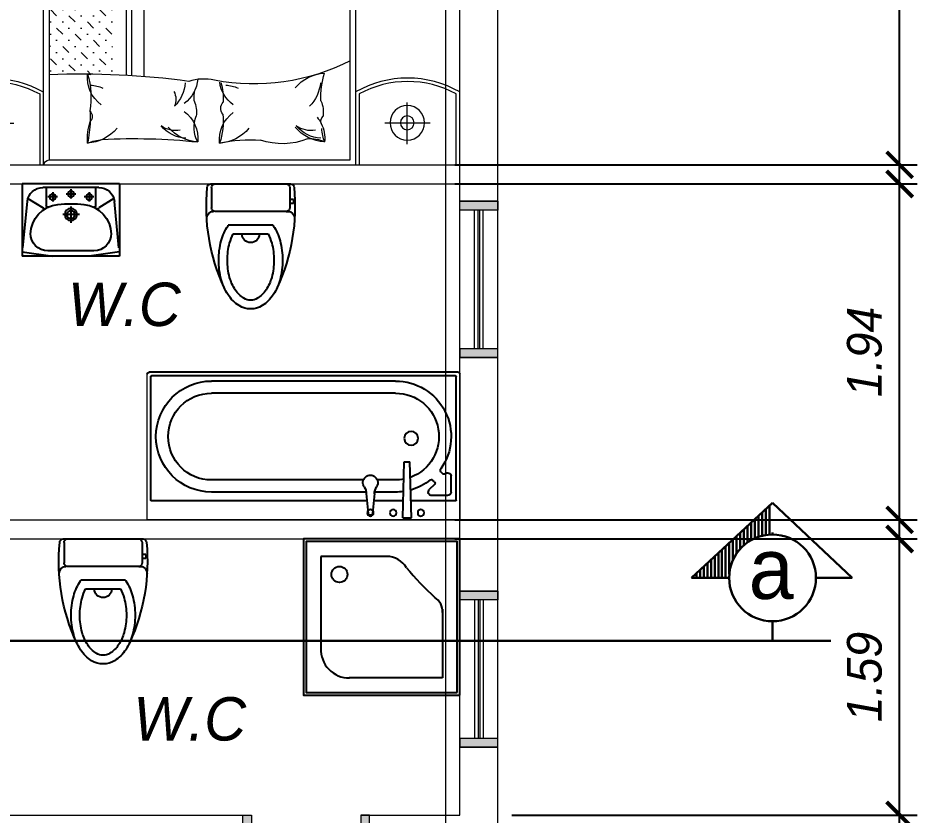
# Model space of a CAD drawing. Header units: millimetres. Extents: x 485872 to 486142, y -52344 to -52207.
# Drawn here: x 485916.82 to 485922, y -52260.39 to -52255.8 of the extents above; entities that cross this region are included whole.
import ezdxf

# ---------------------------------------------------------------- set-up
doc = ezdxf.new("R2010")
doc.units = ezdxf.units.MM
doc.header["$LTSCALE"] = 15
doc.header["$PDMODE"] = 2
doc.header["$PDSIZE"] = -10
doc.linetypes.add('ACAD_ISO12W100', pattern=[21, 12, -3, 0, -3, 0, -3])
doc.linetypes.add('DASHDOTX2', pattern=[50.8, 25.4, -12.7, 0, -12.7])
for name, color, linetype in [('3', 252, 'Continuous'), ('4', 161, 'Continuous'), ('7', 7, 'Continuous'), ('Akira01', 7, 'Continuous'), ('Akira02', 8, 'Continuous'), ('BH', 251, 'Continuous')]:
    doc.layers.add(name, color=color, linetype=linetype)
doc.layers.add('arrow', color=8, linetype='Continuous', lineweight=0)
doc.layers.add('TEXTO', color=1, linetype='Continuous', lineweight=5)
doc.styles.get("Standard").update_dxf_attribs({"font": ''})
doc.styles.get('Standard').set_extended_font_data('Flux Architect', italic=True)
doc.dimstyles.get("Standard").update_dxf_attribs({"dimtxt": 0.2, "dimasz": 0.15, "dimexe": 0.1, "dimexo": 0.3, "dimgap": 0.1, "dimtad": 1, "dimzin": 0, "dimdsep": 46, "dimtxsty": 'Standard', "dimblk": 'ARCHTICK', "dimcen": 0.09, "dimdle": 0.1, "dimclrd": 4, "dimclrt": 2, "dimadec": 0, "dimazin": 0, "dimtfac": 1, "dimtofl": 0, "dimtmove": 0, "dimatfit": 3, "dimfxl": 1, "dimtfillclr": 1, "dimtolj": 1, "dimtzin": 0, "dimarcsym": 1})

# ---------------------------------------------------------------- blocks, each defined once
blk = doc.blocks.new('banh nhor')
at = {"lineweight": 13}
blk.add_lwpolyline([(37209.21346461133, 68616.29298018455), (38049.21346461133, 68616.29298018455), (38049.21346461133, 70416.29298018455), (37209.21346461133, 70416.29298018455)], dxfattribs=at)
at = {"layer": 'Akira01'}
for p, q in [((37199.21346461133, 68626.29298018455), (37199.21346461133, 70406.29298018455)), ((37249.21346461133, 68986.29298018455), (37249.21346461133, 70046.29298018455)), ((37889.21346461133, 69155.9363883677), (37889.21346461133, 70046.29298018455)), ((37898.09634258194, 69155.12149277757), (38011.55080627289, 69144.50728888431)), ((37889.21346461133, 68986.29298018455), (37889.21346461133, 69106.99906668864)), ((37898.09634258194, 69107.81396227883), (38011.55080627289, 69118.42816617209)), ((37939.21346461133, 68942.39107977407), (37939.21346461133, 69111.66066431705)), ((38037.39866518439, 68944.93283895665), (37715.73853647633, 68936.60589578145)), ((37715.73853647633, 68936.60589578145), (37715.73853647633, 68903.2981230806)), ((38037.39866518439, 68944.93283895665), (38037.39866520115, 68894.97117990538)), ((38037.39866520115, 68894.97117990538), (37715.73853647633, 68903.2981230806)), ((37939.21346461133, 68640.29298018455), (37939.21346461133, 68897.51293908828)), ((37844.96062487812, 68761.65851828997), (37875.0713289876, 68791.76922239948)), ((37909.21346461133, 68686.29298018455), (37909.21346461133, 68777.62708677576)), ((37783.73722239642, 68714.57725143203), (37772.55900843246, 68725.75546539598)), ((37830.81848925439, 68761.65851828997), (37819.64027529044, 68772.83673225393)), ((37889.21346461133, 68666.29298018455), (37797.87935802015, 68666.29298018457))]:
    blk.add_line(p, q, dxfattribs=at)
for centre, radius in [((38008.79971136086, 69131.46772752819), 18.78187617822732), ((38008.79971136086, 68999.952009431), 18.78187617822732), ((37579.21346461133, 68896.29298018455), 39.99999999999783), ((38008.79971136086, 68839.952009431), 18.78187617822732)]:
    blk.add_circle(centre, radius, dxfattribs=at)
for centre, radius, start, end in [((37209.21346461133, 70406.29298018455), 10, 90, 180), ((37569.21346461133, 70046.29298018455), 319.9999999999977, 0, 180), ((37900.64087541724, 69231.68045732548), 76.60123824067405, 236.9232515201647, 269.4967474106024), ((38008.79971136086, 69131.46772752819), 13.32661560844043, 268.7758890348933, 91.22411096510668), ((37900.64087541719, 69031.25499773087), 76.60123824067405, 90.50325258939763, 123.0767484798354), ((37569.21346461133, 68986.29298018455), 319.9999999999977, 180, 305.5760234165961), ((37569.21346461133, 68986.29298018455), 319.9999999999977, 351.8654146533797, 0), ((37569.21346461133, 68986.29298018455), 319.9999999999977, 321.2877399813177, 344.1920552586208), ((37826.7113431023, 68779.90780006579), 10, 141.2877399813177, 225.0000000005896), ((37889.21346461133, 68777.62708677576), 20, 0, 134.9999999994104), ((37763.75101999458, 68711.72704958508), 16.5643324792944, 57.87661776395464, 130.2974205867791), ((37837.88955706626, 68768.72958610184), 10, 225.0000000005896, 314.9999999994104), ((37797.87935802015, 68686.29298018457), 20, 135.0000000005896, 270), ((37776.66615458456, 68707.50618362016), 10, 315.0000000005895, 44.99999999941044), ((37889.21346461133, 68686.29298018455), 20, 270, 0), ((37209.21346461133, 68626.29298018455), 10, 180, 270)]:
    blk.add_arc(centre, radius, start, end, dxfattribs=at)
at = {"layer": 'Akira01', "color": 7}
blk.add_arc((37834.92328024312, 69131.46772752819), 43.23883363360801, 56.42616903771557, 303.5738309622844, dxfattribs=at)
at = {"layer": 'Akira02'}
for p, q in [((37219.21346461133, 68640.29298018455), (37219.21346461133, 70392.29298018455)), ((37935.21346461133, 70396.29298018455), (37223.21346461133, 70396.29298018455)), ((37939.21346461133, 69151.27479073935), (37939.21346461133, 70392.29298018455)), ((37319.21346461133, 68986.29298018455), (37319.21346461133, 70046.29298018455)), ((37819.21346461133, 69171.75169985977), (37819.21346461133, 70046.29298018455)), ((37819.21346461133, 68986.29298018455), (37819.21346461133, 69091.18375519663)), ((37936.17479102538, 68636.29298018457), (37223.21346461133, 68636.29298018455))]:
    blk.add_line(p, q, dxfattribs=at)
for centre, radius, start, end in [((37223.21346461133, 70392.29298018455), 4, 90, 180), ((37935.21346461133, 70392.29298018455), 4, 0, 90), ((37569.21346461133, 70046.29298018455), 249.9999999999927, 0, 180), ((37569.21346461133, 68986.29298018455), 250.0000000000002, 180, 340.0535776087487), ((37569.21346461133, 68986.29298018455), 250.0000000000002, 349.1348801026807, 0), ((37223.21346461133, 68640.29298018455), 4, 180, 270), ((37935.21346461133, 68640.29298018455), 4, 270, 0)]:
    blk.add_arc(centre, radius, start, end, dxfattribs=at)
blk = doc.blocks.new('sd')
at = {"layer": 'Akira01'}
for p, q in [((37966.34112072046, 73541.1448134949), (38526.34112072046, 73541.1448134949)), ((37966.34112072046, 73541.1448134949), (37966.34112072046, 73126.1448134949)), ((37966.34112072046, 73541.1448134949), (37966.34112072046, 73126.1448134949)), ((37966.34112072046, 73541.1448134949), (38526.34112072046, 73541.1448134949)), ((38526.34112072046, 73541.1448134949), (38526.34112072046, 73126.1448134949)), ((38526.34112072046, 73541.1448134949), (38526.34112072046, 73126.1448134949)), ((38085.23043949663, 73521.1448134949), (38407.45181807238, 73521.1448134949)), ((37969.82823242873, 73172.62977057148), (37995.64778720555, 73439.80208838335)), ((38522.8540090122, 73172.62977057148), (38497.03445423537, 73439.80208838335)), ((38246.34112072046, 73411.42504165927), (38246.34112072046, 73317.59720854886)), ((38197.90048366616, 73365.1448134949), (38292.11196176254, 73365.1448134949)), ((37966.34112072046, 73126.1448134949), (38526.34112072046, 73126.1448134949)), ((37966.34112072046, 73126.1448134949), (38526.34112072046, 73126.1448134949)), ((38113.84112072046, 73156.1448134949), (38378.84112072046, 73156.1448134949)), ((38113.84112072046, 73156.1448134949), (38378.84112072046, 73156.1448134949))]:
    blk.add_line(p, q, dxfattribs=at)
for centre, radius in [((38246.34112072046, 73483.1448134949), 17.5), ((38141.34112072046, 73466.1448134949), 17.5), ((38351.34112072046, 73466.1448134949), 17.5), ((38246.34112072046, 73365.1448134949), 35)]:
    blk.add_circle(centre, radius, dxfattribs=at)
for centre, radius, start, end in [((38085.23043949663, 73431.1448134949), 90, 90, 174.4800726610028), ((38407.45180194429, 73431.1448134949), 90, 5.519927338997194, 90), ((38190.04359316311, 73247.73260467785), 176.2409708716549, 96.10796952876065, 178.8023949957465), ((38190.04359316311, 73247.73260467785), 176.2409708716549, 96.10796952876065, 178.8023949957465), ((38232.14066754191, 72872.64989337962), 553.6770523335779, 88.53034748379108, 96.30959524822359), ((38232.14066754191, 72872.64989337962), 553.6770523335779, 88.53034748379108, 96.30959524822359), ((38260.54157389901, 72872.64989337962), 553.6770523335779, 83.69040475177643, 91.46965251620892), ((38260.54157389901, 72872.64989337962), 553.6770523335779, 83.69040475177643, 91.46965251620892), ((38302.63864827785, 73247.73260467785), 176.2409708716549, 1.197605004253557, 83.89203047123934), ((38302.63864827785, 73247.73260467785), 176.2409708716549, 1.197605004253557, 83.89203047123934), ((38113.84112072046, 73256.1448134949), 100, 180, 270), ((38113.84112072046, 73256.1448134949), 100, 180, 270), ((38378.84112072046, 73256.1448134949), 100, 270, 0), ((38378.84112072046, 73256.1448134949), 100, 270, 0)]:
    blk.add_arc(centre, radius, start, end, dxfattribs=at)
at = {"layer": 'Akira02'}
for p, q in [((38104.58082589976, 73521.1448134949), (38104.58082589976, 73416.78748215915)), ((38141.34112072046, 73494.02689526876), (38141.34112072046, 73440.61720565209)), ((38246.34112072046, 73511.02689526876), (38246.34112072046, 73457.61720565209)), ((38351.34112072046, 73494.02689526876), (38351.34112072046, 73440.61720565209)), ((38388.10141554117, 73521.1448134949), (38388.10141554117, 73416.78748215915)), ((37998.87812588693, 73456.50773789742), (38085.51725562845, 73404.2225727569)), ((38113.7564597333, 73466.1448134949), (38169.13267204948, 73466.1448134949)), ((38218.7564597333, 73483.1448134949), (38274.13267204948, 73483.1448134949)), ((38323.7564597333, 73466.1448134949), (38379.13267204948, 73466.1448134949)), ((38493.80411555403, 73456.50773789742), (38407.1649858125, 73404.2225727569)), ((37966.34112072046, 73151.1448134949), (38141.34112072046, 73126.1448134949)), ((38526.34112072046, 73151.1448134949), (38351.34112072046, 73126.1448134949))]:
    blk.add_line(p, q, dxfattribs=at)
blk.add_circle((38246.34112072046, 73365.1448134949), 23, dxfattribs=at)
for centre, radius, start, end in [((38080.13735039154, 73396.79932839092), 9.167766209690651, 318.2506668426835, 54.06773923918113), ((38114.8471355275, 73417.27001436846), 10.27764324664859, 177.3089914259386, 268.2206956863104), ((38377.83510591343, 73417.27001436846), 10.27764324664859, 271.7793043136896, 2.691008574061349), ((38412.54489104942, 73396.79932839092), 9.167766209690651, 125.9322607608189, 221.7493331573165)]:
    blk.add_arc(centre, radius, start, end, dxfattribs=at)
blk = doc.blocks.new('toilet')
at = {"layer": 'Akira01', "extrusion": (0, 0, -1)}
for p, q in [((37395.35378435621, 72769.44013028132), (37855.35378435621, 72769.44013028126)), ((37395.35378435621, 72769.44013028132), (37855.35378435621, 72769.44013028126)), ((37395.35378435621, 72769.44013028132), (37855.35378435621, 72769.44013028126)), ((37400.35378435621, 72749.44013028129), (37400.35378435621, 72631.44013028129)), ((37400.35378435621, 72749.44013028129), (37400.35378435621, 72631.44013028129)), ((37400.35378435621, 72749.44013028129), (37400.35378435621, 72631.44013028129)), ((37400.35378435621, 72749.44013028129), (37400.35378435621, 72631.44013028129)), ((37850.35378435621, 72749.44013028129), (37850.35378435621, 72631.44013028129)), ((37850.35378435621, 72749.44013028129), (37850.35378435621, 72631.44013028129)), ((37850.35378435621, 72749.44013028129), (37850.35378435621, 72631.44013028129)), ((37850.35378435621, 72749.44013028129), (37850.35378435621, 72631.44013028129)), ((37830.35378435621, 72611.44013028132), (37420.35378435621, 72611.44013028129)), ((37830.35378435621, 72611.44013028132), (37420.35378435621, 72611.44013028129)), ((37830.35378435621, 72611.44013028132), (37420.35378435621, 72611.44013028129)), ((37830.35378435621, 72611.44013028132), (37420.35378435621, 72611.44013028129)), ((37830.35378435621, 72611.44013028132), (37839.77142591373, 72611.44013028129)), ((37830.35378435621, 72611.44013028132), (37839.77142591373, 72611.44013028129)), ((37830.35378435621, 72611.44013028132), (37839.77142591373, 72611.44013028129)), ((37830.35378435621, 72611.44013028132), (37839.77142591373, 72611.44013028129)), ((37754.11923748688, 72531.44013028132), (37496.5883312255, 72531.44013028129)), ((37754.11923748688, 72531.44013028132), (37496.5883312255, 72531.44013028129)), ((37754.11923748688, 72531.44013028132), (37496.5883312255, 72531.44013028129)), ((37754.11923748688, 72531.44013028132), (37496.5883312255, 72531.44013028129))]:
    blk.add_line(p, q, dxfattribs=at)
for centre, radius, start, end in [((-37395.35378435621, 72749.44013028132), 20.00000000000092, 0, 90), ((-37395.35378435621, 72749.44013028132), 20.00000000000092, 0, 90), ((-37395.35378435621, 72749.44013028132), 20.00000000000092, 0, 90), ((-37420.35378435618, 72749.44013028132), 20, 0, 90), ((-37420.35378435618, 72749.44013028132), 20, 0, 90), ((-37420.35378435618, 72749.44013028132), 20, 0, 90), ((-37830.35378435624, 72749.44013028132), 20, 90, 180), ((-37830.35378435624, 72749.44013028132), 20, 90, 180), ((-37830.35378435624, 72749.44013028132), 20, 90, 180), ((-37830.35378435624, 72749.44013028132), 20, 90, 180), ((-37855.35378435618, 72749.44013028132), 19.99999999999828, 90, 180), ((-37855.35378435618, 72749.44013028132), 19.99999999999828, 90, 180), ((-37855.35378435618, 72749.44013028132), 19.99999999999828, 90, 180), ((-37855.35378435618, 72749.44013028132), 19.99999999999828, 90, 180), ((-38488.61106932213, 72640.44013028132), 1118.580700052425, 335.3432504210938, 5.592056132807182), ((-38488.61106932213, 72640.44013028132), 1118.580700052425, 335.3432504210938, 5.592056132807182), ((-38488.61106932213, 72640.44013028132), 1118.580700052425, 335.3432504210938, 5.592056132807182), ((-38488.61106932213, 72640.44013028132), 1118.580700052425, 335.3432504210938, 5.592056132807182), ((-36762.09649939023, 72640.44013028135), 1118.580700052424, 174.4079438671928, 204.6567495789062), ((-36762.09649939023, 72640.44013028135), 1118.580700052424, 174.4079438671928, 204.6567495789062), ((-36762.09649939023, 72640.44013028135), 1118.580700052424, 174.4079438671928, 204.6567495789062), ((-36762.09649939023, 72640.44013028135), 1118.580700052424, 174.4079438671928, 204.6567495789062), ((-37412.16557849888, 72571.35866713687), 40, 0, 90), ((-37412.16557849888, 72571.35866713687), 40, 0, 90), ((-37412.16557849888, 72571.35866713687), 40, 0, 90), ((-37412.16557849888, 72571.35866713687), 40, 0, 90), ((-37420.35378435618, 72631.44013028132), 20, 270, 0), ((-37420.35378435618, 72631.44013028132), 20, 270, 0), ((-37420.35378435618, 72631.44013028132), 20, 270, 0), ((-37420.35378435618, 72631.44013028132), 20, 270, 0), ((-37830.35378435621, 72631.44013028132), 20, 180, 270), ((-37830.35378435621, 72631.44013028132), 20, 180, 270), ((-37830.35378435621, 72631.44013028132), 20, 180, 270), ((-37830.35378435621, 72631.44013028132), 20, 180, 270), ((-37838.5419902135, 72571.35866713687), 40, 90, 180), ((-37838.5419902135, 72571.35866713687), 40, 90, 180), ((-37838.5419902135, 72571.35866713687), 40, 90, 180), ((-37838.5419902135, 72571.35866713687), 40, 90, 180), ((-37748.52566404248, 72362.92277086157), 303.1068622415885, 15.19625920061066, 33.25518185904738), ((-37748.52566404248, 72362.92277086157), 303.1068622415885, 15.19625920061066, 33.25518185904738), ((-37748.52566404248, 72362.92277086157), 303.1068622415885, 15.19625920061066, 33.25518185904738), ((-37748.52566404248, 72362.92277086157), 303.1068622415885, 15.19625920061066, 33.25518185904738), ((-37672.95196301505, 72412.48083390613), 212.7332715211308, 33.25518185904738, 34.00011715124315), ((-37672.95196301505, 72412.48083390613), 212.7332715211308, 33.25518185904738, 34.00011715124315), ((-37672.95196301505, 72412.48083390613), 212.7332715211308, 33.25518185904738, 34.00011715124315), ((-37672.95196301505, 72412.48083390613), 212.7332715211308, 33.25518185904738, 34.00011715124315), ((-37577.75560569385, 72412.4808339065), 212.7332715238158, 145.99988284899, 146.7448181418785), ((-37577.75560569385, 72412.4808339065), 212.7332715238158, 145.99988284899, 146.7448181418785), ((-37577.75560569385, 72412.4808339065), 212.7332715238158, 145.99988284899, 146.7448181418785), ((-37577.75560569385, 72412.4808339065), 212.7332715238158, 145.99988284899, 146.7448181418785), ((-37502.18190466991, 72362.9227708615), 303.1068622415771, 146.7448181409526, 164.8037407993893), ((-37502.18190466991, 72362.9227708615), 303.1068622415771, 146.7448181409526, 164.8037407993893), ((-37502.18190466991, 72362.9227708615), 303.1068622415771, 146.7448181409526, 164.8037407993893), ((-37502.18190466991, 72362.9227708615), 303.1068622415771, 146.7448181409526, 164.8037407993893), ((-37868.11250109234, 72330.44013028135), 427.0267296344371, 0, 15.19625920061066), ((-37868.11250109234, 72330.44013028135), 427.0267296344371, 0, 15.19625920061066), ((-37868.11250109234, 72330.44013028135), 427.0267296344371, 0, 15.19625920061066), ((-37868.11250109234, 72330.44013028135), 427.0267296344371, 0, 15.19625920061066), ((-37382.59506762007, 72330.44013028138), 377.0267296343786, 164.8037407993893, 180), ((-37382.59506762007, 72330.44013028138), 377.0267296343786, 164.8037407993893, 180), ((-37382.59506762007, 72330.44013028138), 377.0267296343786, 164.8037407993893, 180), ((-37382.59506762007, 72330.44013028141), 427.0267296343667, 164.8037407993893, 180), ((-37382.59506762007, 72330.44013028141), 427.0267296343667, 164.8037407993893, 180), ((-37382.59506762007, 72330.44013028141), 427.0267296343667, 164.8037407993893, 180), ((-37382.59506762007, 72330.44013028141), 427.0267296343667, 164.8037407993893, 180), ((-37868.11250109214, 72330.44013028123), 427.0267296342316, 344.8037407993893, 0), ((-37868.11250109214, 72330.44013028123), 427.0267296342316, 344.8037407993893, 0), ((-37868.11250109214, 72330.44013028123), 427.0267296342316, 344.8037407993893, 0), ((-37868.11250109214, 72330.44013028123), 427.0267296342316, 344.8037407993893, 0), ((-37382.5950676201, 72330.44013028126), 427.0267296343252, 180, 195.1962592006107), ((-37382.5950676201, 72330.44013028126), 427.0267296343252, 180, 195.1962592006107), ((-37382.5950676201, 72330.44013028126), 427.0267296343252, 180, 195.1962592006107), ((-37382.5950676201, 72330.44013028126), 427.0267296343252, 180, 195.1962592006107), ((-37748.52566404254, 72297.95748970108), 303.1068622416753, 326.7448181409526, 344.8037407993893), ((-37748.52566404254, 72297.95748970108), 303.1068622416753, 326.7448181409526, 344.8037407993893), ((-37748.52566404254, 72297.95748970108), 303.1068622416753, 326.7448181409526, 344.8037407993893), ((-37748.52566404254, 72297.95748970108), 303.1068622416753, 326.7448181409526, 344.8037407993893), ((-37502.18190466988, 72297.9574897011), 253.1068622416149, 195.1962592006107, 213.2551818590474), ((-37502.18190466988, 72297.9574897011), 253.1068622416149, 195.1962592006107, 213.2551818590474), ((-37502.18190466988, 72297.9574897011), 253.1068622416149, 195.1962592006107, 213.2551818590474), ((-37502.18190466991, 72297.95748970105), 303.1068622415594, 195.1962592006107, 213.2551818590474), ((-37502.18190466991, 72297.95748970105), 303.1068622415594, 195.1962592006107, 213.2551818590474), ((-37502.18190466991, 72297.95748970105), 303.1068622415594, 195.1962592006107, 213.2551818590474), ((-37502.18190466991, 72297.95748970105), 303.1068622415594, 195.1962592006107, 213.2551818590474), ((-37577.75560569612, 72248.39942665675), 162.7332715222377, 213.2551818590474, 237.7211965252692), ((-37577.75560569612, 72248.39942665675), 162.7332715222377, 213.2551818590474, 237.7211965252692), ((-37577.75560569612, 72248.39942665675), 162.7332715222377, 213.2551818590474, 237.7211965252692), ((-37672.95196301615, 72248.39942665672), 212.7332715221704, 302.2788034747308, 326.7448181409526), ((-37672.95196301615, 72248.39942665672), 212.7332715221704, 302.2788034747308, 326.7448181409526), ((-37672.95196301615, 72248.39942665672), 212.7332715221704, 302.2788034747308, 326.7448181409526), ((-37672.95196301615, 72248.39942665672), 212.7332715221704, 302.2788034747308, 326.7448181409526), ((-37577.75560569618, 72248.39942665678), 212.7332715222146, 213.2551818590474, 237.7211965252692), ((-37577.75560569618, 72248.39942665678), 212.7332715222146, 213.2551818590474, 237.7211965252692), ((-37577.75560569618, 72248.39942665678), 212.7332715222146, 213.2551818590474, 237.7211965252692), ((-37577.75560569618, 72248.39942665678), 212.7332715222146, 213.2551818590474, 237.7211965252692), ((-37625.35378435618, 72173.0448467957), 123.6047165143973, 270, 302.2788034747308), ((-37625.35378435618, 72173.0448467957), 123.6047165143973, 270, 302.2788034747308), ((-37625.35378435618, 72173.0448467957), 123.6047165143973, 270, 302.2788034747308), ((-37625.35378435618, 72173.0448467957), 123.6047165143973, 270, 302.2788034747308), ((-37625.35378435615, 72173.0448467957), 123.6047165144105, 237.7211965252692, 270), ((-37625.35378435615, 72173.0448467957), 123.6047165144105, 237.7211965252692, 270), ((-37625.35378435615, 72173.0448467957), 123.6047165144105, 237.7211965252692, 270), ((-37625.35378435615, 72173.0448467957), 123.6047165144105, 237.7211965252692, 270)]:
    blk.add_arc(centre, radius, start, end, dxfattribs=at)
at = {"layer": 'Akira02', "extrusion": (0, 0, -1)}
for p, q in [((37871.9991919726, 72680.76018541894), (37850.35378435621, 72680.76018541894)), ((37871.9991919726, 72680.76018541894), (37850.35378435621, 72680.76018541894)), ((37871.9991919726, 72680.76018541894), (37850.35378435621, 72680.76018541894)), ((37871.9991919726, 72680.76018541894), (37850.35378435621, 72680.76018541894)), ((37871.9991919726, 72680.76018541894), (37871.9991919726, 72656.27131472286)), ((37871.9991919726, 72680.76018541894), (37871.9991919726, 72656.27131472286)), ((37871.9991919726, 72680.76018541894), (37871.9991919726, 72656.27131472286)), ((37871.9991919726, 72680.76018541894), (37871.9991919726, 72656.27131472286)), ((37871.9991919726, 72656.27131472286), (37850.35378435621, 72656.27131472292)), ((37871.9991919726, 72656.27131472286), (37850.35378435621, 72656.27131472292)), ((37871.9991919726, 72656.27131472286), (37850.35378435621, 72656.27131472292)), ((37871.9991919726, 72656.27131472286), (37850.35378435621, 72656.27131472292)), ((37524.88148408255, 72481.44013028132), (37725.82608462984, 72481.44013028132)), ((37524.88148408255, 72481.44013028132), (37725.82608462984, 72481.44013028132)), ((37524.88148408255, 72481.44013028132), (37725.82608462984, 72481.44013028132)), ((37524.88148408255, 72481.44013028132), (37725.82608462984, 72481.44013028132))]:
    blk.add_line(p, q, dxfattribs=at)
for centre, radius, start, end in [((-37748.52566404248, 72362.92277086154), 253.106862241605, 15.19625920061066, 27.92077832209148), ((-37748.52566404248, 72362.92277086154), 253.106862241605, 15.19625920061066, 27.92077832209148), ((-37748.52566404248, 72362.92277086154), 253.106862241605, 15.19625920061066, 27.92077832209148), ((-37748.52566404248, 72362.92277086154), 253.106862241605, 15.19625920061066, 27.92077832209148), ((-37625.35378435621, 72481.44013028132), 50, 180, 0), ((-37625.35378435621, 72481.44013028132), 50, 180, 0), ((-37625.35378435621, 72481.44013028132), 50, 180, 0), ((-37625.35378435621, 72481.44013028132), 50, 180, 0), ((-37502.18190466994, 72362.92277086148), 253.1068622415757, 152.0792216779085, 164.8037407993893), ((-37502.18190466994, 72362.92277086148), 253.1068622415757, 152.0792216779085, 164.8037407993893), ((-37502.18190466994, 72362.92277086148), 253.1068622415757, 152.0792216779085, 164.8037407993893), ((-37502.18190466994, 72362.92277086148), 253.1068622415757, 152.0792216779085, 164.8037407993893), ((-37868.11250109223, 72330.44013028138), 377.0267296343058, 0, 15.19625920061066), ((-37868.11250109223, 72330.44013028138), 377.0267296343058, 0, 15.19625920061066), ((-37868.11250109223, 72330.44013028138), 377.0267296343058, 0, 15.19625920061066), ((-37868.11250109223, 72330.44013028138), 377.0267296343058, 0, 15.19625920061066), ((-37382.59506762007, 72330.44013028138), 377.0267296343786, 164.8037407993893, 180), ((-37868.11250109231, 72330.44013028126), 377.0267296344077, 344.8037407993893, 0), ((-37868.11250109231, 72330.44013028126), 377.0267296344077, 344.8037407993893, 0), ((-37868.11250109231, 72330.44013028126), 377.0267296344077, 344.8037407993893, 0), ((-37868.11250109231, 72330.44013028126), 377.0267296344077, 344.8037407993893, 0), ((-37382.59506762013, 72330.44013028123), 377.0267296343015, 180, 195.1962592006107), ((-37382.59506762013, 72330.44013028123), 377.0267296343015, 180, 195.1962592006107), ((-37382.59506762013, 72330.44013028123), 377.0267296343015, 180, 195.1962592006107), ((-37382.59506762013, 72330.44013028123), 377.0267296343015, 180, 195.1962592006107), ((-37748.52566404239, 72297.9574897011), 253.1068622415555, 326.7448181409526, 344.8037407993893), ((-37748.52566404239, 72297.9574897011), 253.1068622415555, 326.7448181409526, 344.8037407993893), ((-37748.52566404239, 72297.9574897011), 253.1068622415555, 326.7448181409526, 344.8037407993893), ((-37748.52566404239, 72297.9574897011), 253.1068622415555, 326.7448181409526, 344.8037407993893), ((-37502.18190466988, 72297.9574897011), 253.1068622416149, 195.1962592006107, 213.2551818590474), ((-37672.95196301624, 72248.39942665675), 162.7332715222237, 302.2788034747308, 326.7448181409526), ((-37672.95196301624, 72248.39942665675), 162.7332715222237, 302.2788034747308, 326.7448181409526), ((-37672.95196301624, 72248.39942665675), 162.7332715222237, 302.2788034747308, 326.7448181409526), ((-37672.95196301624, 72248.39942665675), 162.7332715222237, 302.2788034747308, 326.7448181409526), ((-37577.75560569612, 72248.39942665675), 162.7332715222377, 213.2551818590474, 237.7211965252692), ((-37625.35378435621, 72173.04484679567), 73.60471651438972, 270, 302.2788034747308), ((-37625.35378435621, 72173.04484679567), 73.60471651438972, 270, 302.2788034747308), ((-37625.35378435621, 72173.04484679567), 73.60471651438972, 270, 302.2788034747308), ((-37625.35378435621, 72173.04484679567), 73.60471651438972, 270, 302.2788034747308), ((-37625.35378435618, 72173.0448467957), 73.60471651439111, 237.7211965252692, 270), ((-37625.35378435618, 72173.0448467957), 73.60471651439111, 237.7211965252692, 270), ((-37625.35378435618, 72173.0448467957), 73.60471651439111, 237.7211965252692, 270), ((-37625.35378435618, 72173.0448467957), 73.60471651439111, 237.7211965252692, 270)]:
    blk.add_arc(centre, radius, start, end, dxfattribs=at)
blk = doc.blocks.new('A$C23E60F59')
at = {"layer": 'BH', "lineweight": 13}
h = blk.add_hatch(dxfattribs=at)
h.set_pattern_fill('MUDST', color=256, scale=200, angle=45, style=0)
h.set_pattern_definition([(45, (-4760.760855457183, -5275.355209111993), (35.35533905932738, 106.0660171779821), [50, -50, 0, -50, 0, -50])])
h.paths.add_polyline_path([(2369.080787251196, 678.0926222884736, 0.3255952593889079), (2419.080787251195, 735.054363623407), (2419.080787251189, 840.1939751569007), (1231.305467972941, 840.1939751569007), (1231.305467972941, 678.0926222884736)])
h.paths.add_polyline_path([(1049.423494040964, 2125.5954445432, -0.01912722259362896), (685.0000049055425, 2125.05943781932), (685.0000049055143, 1022.075949088874), (1049.423494040964, 1022.075949088874)])
at = {"layer": '3', "lineweight": 13}
for p, q in [((352.377743800238, 2525.319801229722), (352.377743800238, 2284.856669432338)), ((2747.622266010863, 2525.319801229722), (2747.622266010863, 2284.856669432338)), ((220.8288254341696, 2405.08824844865), (481.341959457679, 2405.08824844865)), ((2879.171184376932, 2405.08824844865), (2618.658050353422, 2405.08824844865)), ((1130.260022735499, 2129.495845626225), (1130.260022735501, 678.0926222884736)), ((1160.573613180577, 2131.313567235891), (1160.573613180577, 678.0926222884736)), ((1231.305467972941, 2136.309833185689), (1231.305467972941, 678.0926222884736)), ((2419.08078725118, 1022.075949088874), (685.0000049055143, 1022.075949088874)), ((2419.080787251184, 941.2394203943259), (685.0000049055125, 941.2394203943259)), ((2419.080787251186, 910.9258299492358), (685.0000049055116, 910.9258299492358))]:
    blk.add_line(p, q, dxfattribs=at)
for points in [[(70.00000490555067, 2644.582450476446), (70.0000049055543, 2236.292620898748, 0.2561077515082693), (630.0000049055543, 2236.292620898748), (630.0000049055543, 2644.582450476446)], [(3030.000004905551, 2644.582450476446), (3030.000004905547, 2236.292620898748, -0.2561077515082693), (2470.000004905547, 2236.292620898748), (2470.000004905547, 2644.582450476446)]]:
    blk.add_lwpolyline(points, format="xyb", dxfattribs=at)
for centre in [(352.377743800238, 2402.292151182919), (2747.622266010863, 2402.292151182919)]:
    blk.add_circle(centre, 39.59608316313097, dxfattribs=at)
for centre, radius, start, end in [((1485.269111367999, 2288.038315301965), 204.1370310384025, 94.0129037624702, 139.5810979346759), ((1557.28502019878, 2268.376715265244), 244.964437246083, 94.0129037624702, 139.5810979346759), ((1346.847677114918, 2492.799714345776), 194.3203121079686, 306.5710977631682, 5.889976467944302), ((1649.217435467614, 2275.015467318386), 244.964437246083, 40.41890206532408, 85.9870962375298), ((2287.943312020981, 2268.376715265244), 244.964437246083, 94.0129037624702, 139.5810979346759), ((2263.769111367999, 2288.038315301965), 204.1370310384025, 94.0129037624702, 139.5810979346759), ((1413.837064334608, 2301.635647733667), 145.4537954593439, 79.82603620320855, 125.266646435007), ((2192.337064334608, 2301.635647733667), 145.4537954593439, 79.82603620320855, 125.266646435007), ((2077.505968937123, 2492.799714345776), 194.3203121079686, 320.9404226202161, 333.7371454878033), ((1099.507806437812, 2142.000037349761), 194.3203121079686, 126.5710977631682, 185.8899764679443), ((1318.563467585192, 2267.909032719414), 96.23079412335743, 331.3716424225929, 24.12670055954984), ((1245.247932981989, 2150.734752485994), 224.6357331912289, 5.357655483670303, 44.16478220598238), ((1859.654778551645, 2142.000037349761), 194.3203121079686, 126.5710977631682, 172.364059932846), ((1357.475868933729, 2262.302024698292), 329.9049856050468, 343.7954346786897, 3.555411715482326), ((2023.747932981989, 2150.734752485994), 224.6357331912289, 5.357655483670303, 44.16478220598238), ((905.402478420061, 2422.850477938395), 238.2773532449324, 274.4836353730753, 291.9350013757799), ((1683.902478420061, 2422.850477938395), 238.2773532449324, 274.4836353730753, 291.9350013757799), ((2287.943312020981, 2359.784284376976), 244.964437246083, 220.4189020653241, 265.9870962375298)]:
    blk.add_arc(centre, radius, start, end, dxfattribs=at)
at = {"layer": '4', "color": 4, "lineweight": 13}
for points in [[(655.0000049056089, 2644.582450476446, 0.3964203090927426), (685.0000049055552, 2616.29081579097), (1550.000004905549, 2616.29081579097), (2419.080787251098, 2616.29081579097)], [(2419.080787251098, 2616.29081579097), (2419.080787251195, 735.054363623407, -0.3255952593889215), (2369.080787251194, 678.0926222884736), (735.0000049055152, 678.0926222884736, -0.3823866460707117), (685.000004905507, 730.423551338492), (685.0000049055552, 2616.29081579097)]]:
    blk.add_lwpolyline(points, format="xyb", dxfattribs=at)
at = {"layer": '7', "lineweight": 13}
for p, q in [((50.00000490555067, 2644.582450476446), (650.0000049055543, 2644.582450476446)), ((650.000004905547, 644.582450476446), (650.0000049055543, 2644.582450476446)), ((650.0000049055543, 2644.582450476446), (2450.000004905547, 2644.582450476446)), ((2450.000004905554, 644.582450476446), (2450.000004905547, 2644.582450476446)), ((2450.000004905547, 2644.582450476446), (3050.000004905551, 2644.582450476446)), ((650.000004905547, 644.582450476446), (2450.000004905554, 644.582450476446))]:
    blk.add_line(p, q, dxfattribs=at)
for points in [[(50.00000490555067, 2644.582450476446), (50.00000490555067, 2224.582450476446, 0.2666666666666655), (650.0000049055543, 2224.582450476446), (650.0000049055543, 2644.582450476446)], [(3050.000004905551, 2644.582450476446), (3050.000004905551, 2224.582450476446, -0.2666666666666655), (2450.000004905547, 2224.582450476446), (2450.000004905547, 2644.582450476446)], [(2419.080787251127, 2044.915305690607, 0.1659884038341363), (1636.533840684056, 2157.121785897063, -0.137674179117062), (1489.223745629964, 2163.537761035754, -0.04231912867924925), (685.0000049055425, 2125.05943781932)]]:
    blk.add_lwpolyline(points, format="xyb", dxfattribs=at)
for centre in [(352.377743800238, 2402.292151182919), (2747.622266010863, 2402.292151182919)]:
    blk.add_circle(centre, 99.59608316313097, dxfattribs=at)
for centre, radius, start, end in [((1213.629937222877, 2494.131230689731), 308.4516537023845, 175.3048403130168, 198.6941859931468), ((1018.944882858228, 2791.777317605593), 294.8034295215505, 247.5178501591149, 264.266962058804), ((889.0704633537825, 2275.015467318386), 244.964437246083, 40.41890206532408, 85.9870962375298), ((-709.1621297402489, 2258.05863545771), 1636.376012811697, 4.809846188448515, 9.189180117759896), ((1177.403293884478, 5873.544011575548), 3380.322350080506, 266.8133657129037, 276.1602113379745), ((1695.86023887878, 2429.152999058017), 176.7342990056745, 151.7736400992535, 201.6982653051124), ((1859.654778551645, 2499.438466398919), 194.3203121079686, 174.1100235320557, 233.4289022368318), ((1848.102734537724, 3355.999388577504), 856.1328329234997, 257.7438270005401, 273.6284339754017), ((1309.110561028447, 2395.064820921922), 378.2611411277968, 353.4946931066881, 19.18669350569994), ((2028.415565950865, 2134.88903637536), 387.7802015586639, 68.2025909216632, 108.9817016037133), ((2195.249898088661, 2649.548319819296), 156.2825653921942, 261.595816314433, 298.9091770989453), ((2077.505968937116, 2492.799714345776), 194.3203121079759, 333.7371454878045, 5.889976467944302), ((2766.823575555487, 2366.79597799608), 517.0481549146743, 163.6045662291343, 172.3272985804286), ((888.3838512607617, 2365.313641170971), 44.61701382252853, 314.4735958919883, 42.17134074538237), ((-1439.74116357306, 2441.005364479381), 2361.831884243083, 357.390541696863, 358.8876449915126), ((2295.70501938461, 2395.249065038428), 45.86698251802695, 165.3506077622994, 223.268442776275), ((429.7819352895931, 2258.455008233257), 495.5711040997754, 344.0243031183449, 8.707091193726084), ((1364.992062117217, 2341.761504482129), 168.1089103948723, 337.0169649842489, 7.536755788406368), ((1728.10123796558, 2318.586359198671), 54.71511327153296, 142.0832898219685, 220.9020047869323), ((2095.650353939422, 2341.761504482129), 168.1089103948723, 337.0169649842489, 7.536755788406368), ((1346.847677114918, 2135.361285296618), 194.3203121079686, 4.318127074719209, 53.42890223683182), ((1702.492108270282, 2260.851994371827), 183.3724281159091, 175.2232846649491, 196.2300443402383), ((2704.979167407657, 2252.141287558363), 455.1964164686567, 176.9801461240249, 197.4789720273889), ((1169.585361319256, 354.7876507227775), 1786.788587021654, 97.85852457504981, 98.47626227265566), ((889.0704633537825, 2366.423036430118), 244.964437246083, 274.0129037624702, 278.3416578853481)]:
    blk.add_arc(centre, radius, start, end, dxfattribs=at)
blk = doc.blocks.new('WC door')
at = {"lineweight": 13}
h = blk.add_hatch(color=256, dxfattribs=at)
h.dxf.hatch_style = 1
h.paths.add_polyline_path([(48492.73610603946, 74006.32165138528), (48442.73610603946, 74006.32165138528), (48442.73610603946, 73896.32165138528), (48482.73610603946, 73896.32165138528), (48482.73610603946, 73936.32165138528), (48492.73610603946, 73936.32165138528)])
h.paths.add_polyline_path([(49172.73610603946, 74006.32165138528), (49122.73610603946, 74006.32165138528), (49122.73610603946, 73936.32165138528), (49132.73610603946, 73936.32165138528), (49132.73610603946, 73896.32165138528), (49172.73610603946, 73896.32165138528)])
for points in [[(48442.73610603946, 73896.32165138528), (48442.73610603946, 74006.32165138528), (48492.73610603946, 74006.32165138528), (48492.73610603946, 73936.32165138528), (48482.73610603946, 73936.32165138528), (48482.73610603946, 73896.32165138528)], [(49172.73610603946, 73896.32165138528), (49172.73610603946, 74006.32165138528), (49122.73610603946, 74006.32165138528), (49122.73610603946, 73936.32165138528), (49132.73610603946, 73936.32165138528), (49132.73610603946, 73896.32165138528)]]:
    blk.add_lwpolyline(points, close=True, dxfattribs=at)
for points in [[(48442.73610603946, 73896.32165138528), (48442.73610603946, 74006.32165138528)], [(49172.73610603946, 73896.32165138528), (49172.73610603946, 74006.32165138528)]]:
    blk.add_lwpolyline(points, dxfattribs=at)
at = {"color": 15, "lineweight": 13}
for points in [[(49132.73610603946, 73936.32165138528), (48492.73610603946, 73936.32165138528)], [(48482.73610603946, 73896.32165138528), (49132.73610603946, 73896.32165138528)]]:
    blk.add_lwpolyline(points, dxfattribs=at)
blk.add_lwpolyline([(48482.73610603946, 73896.32165138528), (48522.73610603946, 73896.32165138528), (48522.73610603946, 73246.32165138528), (48482.73610603946, 73246.32165138528)], close=True, dxfattribs=at)
at = {"lineweight": 13}
blk.add_arc((48482.73610603946, 73896.32165138528), 650, 270, 0, dxfattribs=at)
blk = doc.blocks.new('bath tub')
at = {"layer": 'Akira01'}
for p, q in [((39732.73610603946, 72806.32165138528), (39198.80551342806, 72806.32165138528)), ((39732.73610603946, 72423.29333026061), (39732.73610603946, 72806.32165138528)), ((39032.73610603949, 72106.32165138528), (39032.73610603949, 72642.62704249457)), ((39427.58027777012, 72106.32165138528), (39032.73610603949, 72106.32165138528))]:
    blk.add_line(p, q, dxfattribs=at)
for points in [[(38932.73610603949, 72006.32165138528), (39832.73610603949, 72006.32165138528), (39832.73610603946, 72906.32165138528), (38932.73610603946, 72906.32165138528)], [(38947.73610603949, 72021.32165138528), (39817.73610603949, 72021.32165138528), (39817.73610603946, 72891.32165138528), (38947.73610603946, 72891.32165138528)]]:
    blk.add_lwpolyline(points, close=True, dxfattribs=at)
blk.add_circle((39628.37730553024, 72699.66995089018), 46.14194006644137, dxfattribs=at)
for centre, radius, start, end in [((39195.33928709821, 72643.89476205027), 162.6234272690314, 87.18283024485325, 180.9041124573064), ((39597.87261267123, 72429.06993504157), 134.8762667219101, 300.947623258101, 359.2114563152139), ((40720.1520983956, 71042.06100514528), 1650.735589632183, 129.631554544971, 137.8493619497031), ((39415.54243156652, 72202.62856008552), 96.50077917527031, 266.3675404024476, 326.8367863971662)]:
    blk.add_arc(centre, radius, start, end, dxfattribs=at)
blk = doc.blocks.new('_ArchTick')
at = {"color": 0, "const_width": 0.15}
blk.add_lwpolyline([(-0.5, -0.5), (0.5, 0.5)], dxfattribs=at)
blk = doc.blocks.new('*D250')
at = {"color": 4, "linetype": 'Continuous', "lineweight": -2, "transparency": 16777216}
blk.add_line((486070.0036597092, -52260.48863527706), (486070.0036597092, -52258.69863527706), dxfattribs=at)
at = {"color": 0, "linetype": 'Continuous', "lineweight": -2, "transparency": 16777216}
for p, q in [((486067.4416846793, -52258.79863527706), (486070.1036597092, -52258.79863527706)), ((486067.7698158938, -52260.38863527706), (486070.1036597092, -52260.38863527706))]:
    blk.add_line(p, q, dxfattribs=at)
at = {"layer": 'Defpoints', "color": 0, "linetype": 'Continuous', "lineweight": 13, "transparency": 16777216}
for p in [(486067.1416846793, -52258.79863527706), (486070.0036597092, -52258.79863527706), (486067.4698158939, -52260.38863527706)]:
    blk.add_point(p, dxfattribs=at)
at = {"color": 4, "linetype": 'Continuous', "lineweight": -2, "transparency": 16777216, "xscale": 0.15, "yscale": 0.15, "zscale": 0.15}
for p, rotation in [((486070.0036597092, -52258.79863527706), 90), ((486070.0036597092, -52260.38863527706), 270)]:
    blk.add_blockref('_ArchTick', p, dxfattribs=dict(at, rotation=rotation))
at = {"color": 2, "linetype": 'Continuous', "lineweight": 13, "transparency": 16777216, "insert": (486069.8014768987, -52259.59363527718), "char_height": 0.2, "attachment_point": 5, "rotation": 90}
blk.add_mtext('\\A1;1.59', dxfattribs=at)
blk = doc.blocks.new('*D251')
at = {"color": 4, "linetype": 'Continuous', "lineweight": -2, "transparency": 16777216}
blk.add_line((486070.0036597092, -52258.78863527706), (486070.0036597092, -52256.65363527706), dxfattribs=at)
at = {"color": 0, "linetype": 'Continuous', "lineweight": -2, "transparency": 16777216}
for p, q in [((486067.4416846793, -52256.75363527706), (486070.1036597092, -52256.75363527706)), ((486067.4416846793, -52258.68863527706), (486070.1036597092, -52258.68863527706))]:
    blk.add_line(p, q, dxfattribs=at)
at = {"layer": 'Defpoints', "color": 0, "linetype": 'Continuous', "lineweight": 13, "transparency": 16777216}
for p in [(486067.1416846793, -52256.75363527706), (486070.0036597092, -52256.75363527706), (486067.1416846793, -52258.68863527706)]:
    blk.add_point(p, dxfattribs=at)
at = {"color": 4, "linetype": 'Continuous', "lineweight": -2, "transparency": 16777216, "xscale": 0.15, "yscale": 0.15, "zscale": 0.15}
for p, rotation in [((486070.0036597092, -52256.75363527706), 90), ((486070.0036597092, -52258.68863527706), 270)]:
    blk.add_blockref('_ArchTick', p, dxfattribs=dict(at, rotation=rotation))
at = {"color": 2, "linetype": 'Continuous', "lineweight": 13, "transparency": 16777216, "insert": (486069.8014768987, -52257.72113527718), "char_height": 0.2, "attachment_point": 5, "rotation": 90}
blk.add_mtext('\\A1;1.94', dxfattribs=at)
blk = doc.blocks.new('*D252')
at = {"color": 4, "linetype": 'Continuous', "lineweight": -2, "transparency": 16777216}
blk.add_line((486070.0036597094, -52256.74363527706), (486070.0036597094, -52252.69863527706), dxfattribs=at)
at = {"color": 0, "linetype": 'Continuous', "lineweight": -2, "transparency": 16777216}
for p, q in [((486067.6898158939, -52252.79863527706), (486070.1036597094, -52252.79863527706)), ((486067.4416846793, -52256.64363527706), (486070.1036597094, -52256.64363527706))]:
    blk.add_line(p, q, dxfattribs=at)
at = {"layer": 'Defpoints', "color": 0, "linetype": 'Continuous', "lineweight": 13, "transparency": 16777216}
for p in [(486067.3898158939, -52252.79863527706), (486070.0036597094, -52252.79863527706), (486067.1416846793, -52256.64363527706)]:
    blk.add_point(p, dxfattribs=at)
at = {"color": 4, "linetype": 'Continuous', "lineweight": -2, "transparency": 16777216, "xscale": 0.15, "yscale": 0.15, "zscale": 0.15}
for p, rotation in [((486070.0036597094, -52252.79863527706), 90), ((486070.0036597094, -52256.64363527706), 270)]:
    blk.add_blockref('_ArchTick', p, dxfattribs=dict(at, rotation=rotation))
at = {"color": 2, "linetype": 'Continuous', "lineweight": 13, "transparency": 16777216, "insert": (486069.801476899, -52254.72113527718), "char_height": 0.2, "attachment_point": 5, "rotation": 90}
blk.add_mtext('\\A1;3.85', dxfattribs=at)

msp = doc.modelspace()

# ---------------------------------------------------------------- hatches: boundary and pattern name
at = {"lineweight": 13}
h = msp.add_hatch(color=256, dxfattribs=at)
h.dxf.hatch_style = 1
h.paths.add_polyline_path([(485919.581312689, -52256.85363527702), (485919.581312689, -52256.90363527703), (485919.361312689, -52256.90363527703), (485919.361312689, -52256.85363527702)])
h = msp.add_hatch(color=256, dxfattribs=at)
h.dxf.hatch_style = 1
h.paths.add_polyline_path([(485919.581312689, -52257.75363527703), (485919.581312689, -52257.70363527702), (485919.361312689, -52257.70363527702), (485919.361312689, -52257.75363527703)])
h = msp.add_hatch(color=256, dxfattribs=at)
h.dxf.hatch_style = 1
h.paths.add_polyline_path([(485919.581312689, -52259.09863527703), (485919.581312689, -52259.14863527703), (485919.361312689, -52259.14863527703), (485919.361312689, -52259.09863527703)])
h = msp.add_hatch(color=256, dxfattribs=at)
h.dxf.hatch_style = 1
h.paths.add_polyline_path([(485919.581312689, -52259.99863527703), (485919.581312689, -52259.94863527703), (485919.361312689, -52259.94863527703), (485919.361312689, -52259.99863527703)])
at = {"layer": 'arrow', "linetype": 'ACAD_ISO12W100', "lineweight": 30}
h = msp.add_hatch(dxfattribs=at)
h.set_pattern_fill('ANSI31', color=1, scale=0.25, angle=44.99999999999999, style=0)
h.set_pattern_definition([(270, (485912.8076985673, -52254.22341960909), (0.02100000000064028, -1.497291225229534e-17), [])])
edge = h.paths.add_edge_path()
edge.add_arc((485921.162757212, -52259.02261115704), 0.25, 90, 180, ccw=False)
edge.add_line((485921.162757212, -52258.77261115704), (485921.162757212, -52258.5903216978))
edge.add_line((485921.162757212, -52258.5903216978), (485920.6955663983, -52259.02261115704))
edge.add_line((485920.6955663983, -52259.02261115704), (485920.912757212, -52259.02261115704))

# ---------------------------------------------------------------- linework, layer by layer
at = {"color": 6, "linetype": 'DASHDOTX2', "lineweight": 13}
msp.add_line((485919.281312689, -52266.79863527702), (485919.281312689, -52250.19863527703), dxfattribs=at)
at = {"lineweight": 13}
for points in [[(485887.981312689, -52252.19863527703), (485887.981312689, -52252.19863527703), (485887.981312689, -52264.79863527702), (485900.171312689, -52264.79863527702), (485900.171312689, -52265.99863527703), (485907.3913126889, -52265.99863527698), (485907.3913126889, -52264.79863527698), (485919.581312689, -52264.79863527702), (485919.581312689, -52252.19863527703)], [(485918.791312689, -52260.38863527703), (485919.361312689, -52260.38863527703), (485919.361312689, -52252.79863527702), (485913.0913126891, -52252.79863527703), (485913.0913126892, -52258.68863527702), (485914.2813126891, -52258.68863527702)], [(485918.791312689, -52260.38863527703), (485919.361312689, -52260.38863527703), (485919.361312689, -52252.79863527702)], [(485915.781312689, -52256.95363527702), (485915.781312689, -52256.64363527703), (485919.561312689, -52256.64363527703)], [(485915.891312689, -52256.75363527703), (485919.561312689, -52256.75363527703)], [(485919.581312689, -52256.85363527702), (485919.361312689, -52256.85363527702)], [(485919.446312689, -52257.70363527702), (485919.446312689, -52256.90363527703)], [(485919.496312689, -52257.70363527702), (485919.496312689, -52256.90363527703)], [(485919.581312689, -52257.75363527703), (485919.361312689, -52257.75363527703)], [(485915.891312689, -52258.68863527702), (485919.361312689, -52258.68863527702)], [(485915.891312689, -52258.79863527702), (485919.361312689, -52258.79863527702)], [(485919.581312689, -52259.09863527703), (485919.361312689, -52259.09863527703)], [(485919.446312689, -52259.14863527703), (485919.446312689, -52259.94863527703)], [(485919.496312689, -52259.14863527703), (485919.496312689, -52259.94863527703)], [(485919.581312689, -52259.99863527703), (485919.361312689, -52259.99863527703)], [(485915.891312689, -52260.38863527703), (485918.161312689, -52260.38863527703)]]:
    msp.add_lwpolyline(points, dxfattribs=at)
for points in [[(485919.361312689, -52256.85363527702), (485919.581312689, -52256.85363527702), (485919.581312689, -52256.90363527703), (485919.361312689, -52256.90363527703)], [(485919.361312689, -52257.75363527703), (485919.581312689, -52257.75363527703), (485919.581312689, -52257.70363527702), (485919.361312689, -52257.70363527702)], [(485919.361312689, -52259.09863527703), (485919.581312689, -52259.09863527703), (485919.581312689, -52259.14863527703), (485919.361312689, -52259.14863527703)], [(485919.361312689, -52259.99863527703), (485919.581312689, -52259.99863527703), (485919.581312689, -52259.94863527703), (485919.361312689, -52259.94863527703)]]:
    msp.add_lwpolyline(points, close=True, dxfattribs=at)
at = {"color": 160, "lineweight": 13}
for points in [[(485919.466312689, -52257.70363527702), (485919.466312689, -52256.90363527703)], [(485919.476312689, -52257.70363527702), (485919.476312689, -52256.90363527703)], [(485919.466312689, -52259.14863527703), (485919.466312689, -52259.94863527703)], [(485919.476312689, -52259.14863527703), (485919.476312689, -52259.94863527703)]]:
    msp.add_lwpolyline(points, dxfattribs=at)
at = {"layer": 'arrow', "color": 1, "linetype": 'ACAD_ISO12W100', "lineweight": 30}
for p, q in [((485920.6955663983, -52259.02261115704), (485921.162757212, -52258.5903216978)), ((485921.6224744663, -52259.02261115704), (485921.162757212, -52258.5903216978)), ((485921.162757212, -52258.76159532781), (485921.162757212, -52258.77261115704)), ((485920.912757212, -52259.02261115704), (485920.6955663983, -52259.02261115704)), ((485921.6224744663, -52259.02261115704), (485921.412757212, -52259.02261115704)), ((485921.162757212, -52259.27261115704), (485921.162757212, -52259.38387079554))]:
    msp.add_line(p, q, dxfattribs=at)
msp.add_lwpolyline([(485886.3111528973, -52259.38561357362), (485921.4984438175, -52259.38561357362)], dxfattribs=at)
msp.add_circle((485921.162757212, -52259.02261115704), 0.25, dxfattribs=at)

# ---------------------------------------------------------------- block references
at = {"xscale": -0.001, "yscale": 0.001, "zscale": 0.001, "rotation": 180}
msp.add_blockref('A$C23E60F59', (485916.3113126841, -52253.99905282655), dxfattribs=at)
at = {"lineweight": 13, "yscale": 0.001, "zscale": 0.001}
for name, p, xscale in [('sd', (485955.3676538097, -52330.29478009052), -0.001), ('toilet', (485880.5312823197, -52329.52307540731), 0.001), ('toilet', (485879.6812823198, -52331.56807540731), 0.001), ('WC door', (485869.668576583, -52334.39495692842), 0.001)]:
    msp.add_blockref(name, p, dxfattribs=dict(at, xscale=xscale))
for name, p, xscale, rotation in [('banh nhor', (485987.9776056692, -52220.63942181241), -0.001, 89.99999999999999), ('bath tub', (485991.3676343404, -52298.63137138307), 0.001, 90.00000000000001)]:
    msp.add_blockref(name, p, dxfattribs=dict(at, xscale=xscale, rotation=rotation))

# ---------------------------------------------------------------- texts
at = {"lineweight": 13, "char_height": 0.25, "attachment_point": 1}
for insert in [(485917.1041238101, -52257.32191457341), (485917.4807648227, -52259.70974910761)]:
    msp.add_mtext_dynamic_manual_height_columns('W.C', width=1.009995515365561, gutter_width=0.0125, heights=[0.3563936008211392], dxfattribs=dict(at, insert=insert))
at = {"layer": 'TEXTO', "insert": (485921.1552106571, -52259.14888465736), "char_height": 0.35, "width": 2.371454596648698, "attachment_point": 8}
msp.add_mtext('{\\fFlux Architect|b0|i0|c0|p2;a}', dxfattribs=at)

# ---------------------------------------------------------------- dimensions: what is measured, and where the dimension line sits
at = {"linetype": 'Continuous', "lineweight": 13}
for base, p1, p2, picture, middle in [((485921.8951565048, -52252.79863527706), (485919.0331814745, -52256.64363527703), (485919.2813126891, -52252.79863527703), '*D252', (485921.6929736944, -52254.72113527718)), ((485921.8951565046, -52256.75363527706), (485919.0331814745, -52258.68863527703), (485919.0331814745, -52256.75363527703), '*D251', (485921.6929736941, -52257.72113527718)), ((485921.8951565046, -52258.79863527706), (485919.361312689, -52260.38863527703), (485919.0331814745, -52258.79863527703), '*D250', (485921.6929736941, -52259.59363527718))]:
    dim = msp.add_linear_dim(base=base, p1=p1, p2=p2, angle=90, dimstyle='Standard', override={"dimtmove": 1}, dxfattribs=at)
    dim.commit()
    dim.dimension.update_dxf_attribs({"geometry": picture, "text_midpoint": middle, "insert": (-148.1085032045958, 0)})

doc.saveas('drawing.dxf')
